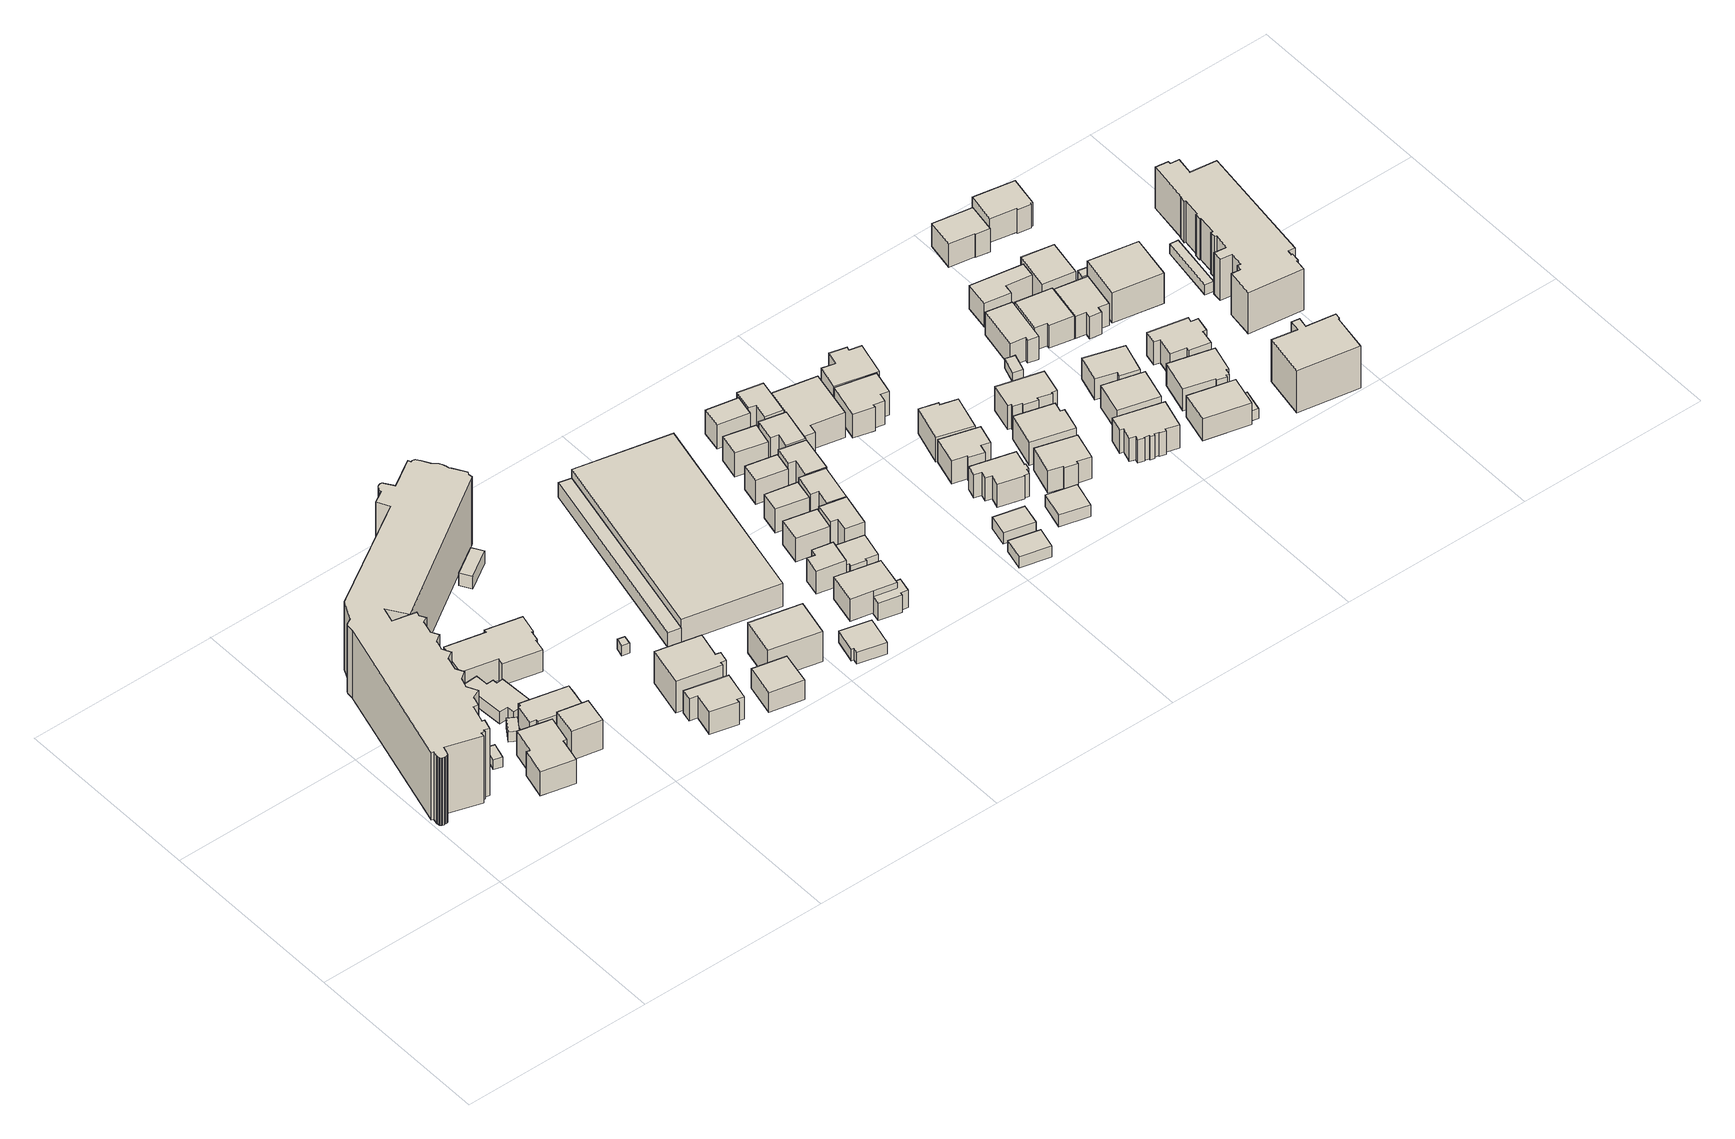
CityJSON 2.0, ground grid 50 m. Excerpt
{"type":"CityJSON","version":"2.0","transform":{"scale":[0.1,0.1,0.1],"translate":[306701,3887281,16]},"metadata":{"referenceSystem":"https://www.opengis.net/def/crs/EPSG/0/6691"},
"CityObjects":{
"building1":{"type":"Building","attributes":{"class":"3001","measuredHeight":2,"BuildingIDAttribute.prefecture":"22","BuildingIDAttribute.city":"22203","BuildingDetailAttribute.surveyYear":2015},"geometry":[{"type":"Solid","lod":"1","boundaries":[[[[0,1,2,3]],[[2,4,5,3]],[[1,6,4,2]],[[0,7,6,1]],[[3,5,7,0]],[[4,6,7,5]]]]}]},
"building2":{"type":"Building","attributes":{"class":"3001","measuredHeight":2,"BuildingIDAttribute.prefecture":"22","BuildingIDAttribute.city":"22203","BuildingDetailAttribute.surveyYear":2015},"geometry":[{"type":"Solid","lod":"1","boundaries":[[[[8,9,10,11,12,13,14,15]],[[14,16,17,15]],[[13,18,16,14]],[[12,19,18,13]],[[11,20,19,12]],[[10,21,20,11]],[[9,22,21,10]],[[8,23,22,9]],[[15,17,23,8]],[[16,18,19,20,21,22,23,17]]]]}]},
"building3":{"type":"Building","attributes":{"class":"3001","measuredHeight":2,"BuildingIDAttribute.prefecture":"22","BuildingIDAttribute.city":"22203","BuildingDetailAttribute.surveyYear":2015},"geometry":[{"type":"Solid","lod":"1","boundaries":[[[[24,25,26,27]],[[26,28,29,27]],[[25,30,28,26]],[[24,31,30,25]],[[27,29,31,24]],[[28,30,31,29]]]]}]},
"building4":{"type":"Building","attributes":{"class":"3001","measuredHeight":2,"BuildingIDAttribute.prefecture":"22","BuildingIDAttribute.city":"22203","BuildingDetailAttribute.surveyYear":2015},"geometry":[{"type":"Solid","lod":"1","boundaries":[[[[32,33,34,35]],[[34,36,37,35]],[[33,38,36,34]],[[32,39,38,33]],[[35,37,39,32]],[[36,38,39,37]]]]}]},
"building5":{"type":"Building","attributes":{"class":"3001","measuredHeight":2,"BuildingIDAttribute.prefecture":"22","BuildingIDAttribute.city":"22203","BuildingDetailAttribute.surveyYear":2015},"geometry":[{"type":"Solid","lod":"1","boundaries":[[[[40,41,42,43,44,45,46,47,48,49]],[[48,50,51,49]],[[47,52,50,48]],[[46,53,52,47]],[[45,54,53,46]],[[44,55,54,45]],[[43,56,55,44]],[[42,57,56,43]],[[41,58,57,42]],[[40,59,58,41]],[[49,51,59,40]],[[50,52,53,54,55,56,57,58,59,51]]]]}]},
"building6":{"type":"Building","attributes":{"class":"3001","measuredHeight":2,"BuildingIDAttribute.prefecture":"22","BuildingIDAttribute.city":"22203","BuildingDetailAttribute.surveyYear":2015},"geometry":[{"type":"Solid","lod":"1","boundaries":[[[[60,61,62,63,64,65,66,67,68,69,70,71]],[[70,72,73,71]],[[69,74,72,70]],[[68,75,74,69]],[[67,76,75,68]],[[66,77,76,67]],[[65,78,77,66]],[[64,79,78,65]],[[63,80,79,64]],[[62,81,80,63]],[[61,82,81,62]],[[60,83,82,61]],[[71,73,83,60]],[[72,74,75,76,77,78,79,80,81,82,83,73]]]]}]},
"building7":{"type":"Building","attributes":{"class":"3002","measuredHeight":2,"BuildingIDAttribute.prefecture":"22","BuildingIDAttribute.city":"22203","BuildingDetailAttribute.surveyYear":2015},"geometry":[{"type":"Solid","lod":"1","boundaries":[[[[84,85,86,87,88,89,90,91,92,93,94,95,96,97,98,99,100,101,102,103,104,105,106,107,108,109,110,111,112,113,114,115,116,117,118,119,120,121,122,123,124,125,126,127,128,129,130,131,132,133,134,135,136,137,138,139,140,141,142,143,144,145,146,147,148,149,150,151,152,153,154,155,156,157,158,159]],[[158,160,161,159]],[[157,162,160,158]],[[156,163,162,157]],[[155,164,163,156]],[[154,165,164,155]],[[153,166,165,154]],[[152,167,166,153]],[[151,168,167,152]],[[150,169,168,151]],[[149,170,169,150]],[[148,171,170,149]],[[147,172,171,148]],[[146,173,172,147]],[[145,174,173,146]],[[144,175,174,145]],[[143,176,175,144]],[[142,177,176,143]],[[141,178,177,142]],[[140,179,178,141]],[[139,180,179,140]],[[138,181,180,139]],[[137,182,181,138]],[[136,183,182,137]],[[135,184,183,136]],[[134,185,184,135]],[[133,186,185,134]],[[132,187,186,133]],[[131,188,187,132]],[[130,189,188,131]],[[129,190,189,130]],[[128,191,190,129]],[[127,192,191,128]],[[126,193,192,127]],[[125,194,193,126]],[[124,195,194,125]],[[123,196,195,124]],[[122,197,196,123]],[[121,198,197,122]],[[120,199,198,121]],[[119,200,199,120]],[[118,201,200,119]],[[117,202,201,118]],[[116,203,202,117]],[[115,204,203,116]],[[114,205,204,115]],[[113,206,205,114]],[[112,207,206,113]],[[111,208,207,112]],[[110,209,208,111]],[[109,210,209,110]],[[108,211,210,109]],[[107,212,211,108]],[[106,213,212,107]],[[105,214,213,106]],[[104,215,214,105]],[[103,216,215,104]],[[102,217,216,103]],[[101,218,217,102]],[[100,219,218,101]],[[99,220,219,100]],[[98,221,220,99]],[[97,222,221,98]],[[96,223,222,97]],[[95,224,223,96]],[[94,225,224,95]],[[93,226,225,94]],[[92,227,226,93]],[[91,228,227,92]],[[90,229,228,91]],[[89,230,229,90]],[[88,231,230,89]],[[87,232,231,88]],[[86,233,232,87]],[[85,234,233,86]],[[84,235,234,85]],[[159,161,235,84]],[[160,162,163,164,165,166,167,168,169,170,171,172,173,174,175,176,177,178,179,180,181,182,183,184,185,186,187,188,189,190,191,192,193,194,195,196,197,198,199,200,201,202,203,204,205,206,207,208,209,210,211,212,213,214,215,216,217,218,219,220,221,222,223,224,225,226,227,228,229,230,231,232,233,234,235,161]]]]}]},
"building8":{"type":"Building","attributes":{"class":"3001","measuredHeight":2,"BuildingIDAttribute.prefecture":"22","BuildingIDAttribute.city":"22203","BuildingDetailAttribute.surveyYear":2015},"geometry":[{"type":"Solid","lod":"1","boundaries":[[[[236,237,238,239,240,241,242,243,244,245,246,247,248,249]],[[248,250,251,249]],[[247,252,250,248]],[[246,253,252,247]],[[245,254,253,246]],[[244,255,254,245]],[[243,256,255,244]],[[242,257,256,243]],[[241,258,257,242]],[[240,259,258,241]],[[239,260,259,240]],[[238,261,260,239]],[[237,262,261,238]],[[236,263,262,237]],[[249,251,263,236]],[[250,252,253,254,255,256,257,258,259,260,261,262,263,251]]]]}]},
"building9":{"type":"Building","attributes":{"class":"3001","measuredHeight":2,"BuildingIDAttribute.prefecture":"22","BuildingIDAttribute.city":"22203","BuildingDetailAttribute.surveyYear":2015},"geometry":[{"type":"Solid","lod":"1","boundaries":[[[[264,265,266,267,268,269,270,271]],[[270,272,273,271]],[[269,274,272,270]],[[268,275,274,269]],[[267,276,275,268]],[[266,277,276,267]],[[265,278,277,266]],[[264,279,278,265]],[[271,273,279,264]],[[272,274,275,276,277,278,279,273]]]]}]},
"building10":{"type":"Building","attributes":{"class":"3001","measuredHeight":2,"BuildingIDAttribute.prefecture":"22","BuildingIDAttribute.city":"22203","BuildingDetailAttribute.surveyYear":2015},"geometry":[{"type":"Solid","lod":"1","boundaries":[[[[280,281,282,283,284,285,286,287]],[[286,288,289,287]],[[285,290,288,286]],[[284,291,290,285]],[[283,292,291,284]],[[282,293,292,283]],[[281,294,293,282]],[[280,295,294,281]],[[287,289,295,280]],[[288,290,291,292,293,294,295,289]]]]}]},
"building11":{"type":"Building","attributes":{"class":"3001","measuredHeight":2,"BuildingIDAttribute.prefecture":"22","BuildingIDAttribute.city":"22203","BuildingDetailAttribute.surveyYear":2015},"geometry":[{"type":"Solid","lod":"1","boundaries":[[[[296,297,298,299]],[[298,300,301,299]],[[297,302,300,298]],[[296,303,302,297]],[[299,301,303,296]],[[300,302,303,301]]]]}]},
"building12":{"type":"Building","attributes":{"class":"3003","measuredHeight":2,"BuildingIDAttribute.prefecture":"22","BuildingIDAttribute.city":"22203","BuildingDetailAttribute.surveyYear":2015},"geometry":[{"type":"Solid","lod":"1","boundaries":[[[[304,305,306,307]],[[306,308,309,307]],[[305,310,308,306]],[[304,311,310,305]],[[307,309,311,304]],[[308,310,311,309]]]]}]},
"building13":{"type":"Building","attributes":{"class":"3001","measuredHeight":2,"BuildingIDAttribute.prefecture":"22","BuildingIDAttribute.city":"22203","BuildingDetailAttribute.surveyYear":2015},"geometry":[{"type":"Solid","lod":"1","boundaries":[[[[312,313,314,315]],[[314,316,317,315]],[[313,318,316,314]],[[312,319,318,313]],[[315,317,319,312]],[[316,318,319,317]]]]}]},
"building14":{"type":"Building","attributes":{"class":"3001","measuredHeight":2,"BuildingIDAttribute.prefecture":"22","BuildingIDAttribute.city":"22203","BuildingDetailAttribute.surveyYear":2015},"geometry":[{"type":"Solid","lod":"1","boundaries":[[[[320,321,322,323]],[[322,324,325,323]],[[321,326,324,322]],[[320,327,326,321]],[[323,325,327,320]],[[324,326,327,325]]]]}]},
"building15":{"type":"Building","attributes":{"class":"3003","measuredHeight":2,"BuildingIDAttribute.prefecture":"22","BuildingIDAttribute.city":"22203","BuildingDetailAttribute.surveyYear":2015},"geometry":[{"type":"Solid","lod":"1","boundaries":[[[[328,329,330,331]],[[330,332,333,331]],[[329,334,332,330]],[[328,335,334,329]],[[331,333,335,328]],[[332,334,335,333]]]]}]},
"building16":{"type":"Building","attributes":{"class":"3001","measuredHeight":2,"BuildingIDAttribute.prefecture":"22","BuildingIDAttribute.city":"22203","BuildingDetailAttribute.surveyYear":2015},"geometry":[{"type":"Solid","lod":"1","boundaries":[[[[336,337,338,339,340,341]],[[340,342,343,341]],[[339,344,342,340]],[[338,345,344,339]],[[337,346,345,338]],[[336,347,346,337]],[[341,343,347,336]],[[342,344,345,346,347,343]]]]}]},
"building17":{"type":"Building","attributes":{"class":"3001","measuredHeight":2,"BuildingIDAttribute.prefecture":"22","BuildingIDAttribute.city":"22203","BuildingDetailAttribute.surveyYear":2015},"geometry":[{"type":"Solid","lod":"1","boundaries":[[[[331,348,349,328]],[[349,350,351,328]],[[348,352,350,349]],[[331,353,352,348]],[[328,351,353,331]],[[350,352,353,351]]]]}]},
"building18":{"type":"Building","attributes":{"class":"3001","measuredHeight":2,"BuildingIDAttribute.prefecture":"22","BuildingIDAttribute.city":"22203","BuildingDetailAttribute.surveyYear":2015},"geometry":[{"type":"Solid","lod":"1","boundaries":[[[[354,355,356,357,358]],[[357,359,360,358]],[[356,361,359,357]],[[355,362,361,356]],[[354,363,362,355]],[[358,360,363,354]],[[359,361,362,363,360]]]]}]},
"building19":{"type":"Building","attributes":{"class":"3001","measuredHeight":2,"BuildingIDAttribute.prefecture":"22","BuildingIDAttribute.city":"22203","BuildingDetailAttribute.surveyYear":2015},"geometry":[{"type":"Solid","lod":"1","boundaries":[[[[364,365,366,367,368,369,370]],[[369,371,372,370]],[[368,373,371,369]],[[367,374,373,368]],[[366,375,374,367]],[[365,376,375,366]],[[364,377,376,365]],[[370,372,377,364]],[[371,373,374,375,376,377,372]]]]}]},
"building20":{"type":"Building","attributes":{"class":"3003","measuredHeight":2,"BuildingIDAttribute.prefecture":"22","BuildingIDAttribute.city":"22203","BuildingDetailAttribute.surveyYear":2015},"geometry":[{"type":"Solid","lod":"1","boundaries":[[[[378,379,380,381,382,383,384,385]],[[384,386,387,385]],[[383,388,386,384]],[[382,389,388,383]],[[381,390,389,382]],[[380,391,390,381]],[[379,392,391,380]],[[378,393,392,379]],[[385,387,393,378]],[[386,388,389,390,391,392,393,387]]]]}]},
"building21":{"type":"Building","attributes":{"class":"3001","measuredHeight":2,"BuildingIDAttribute.prefecture":"22","BuildingIDAttribute.city":"22203","BuildingDetailAttribute.surveyYear":2015},"geometry":[{"type":"Solid","lod":"1","boundaries":[[[[394,395,396,397]],[[396,398,399,397]],[[395,400,398,396]],[[394,401,400,395]],[[397,399,401,394]],[[398,400,401,399]]]]}]},
"building22":{"type":"Building","attributes":{"class":"3001","measuredHeight":2,"BuildingIDAttribute.prefecture":"22","BuildingIDAttribute.city":"22203","BuildingDetailAttribute.surveyYear":2015},"geometry":[{"type":"Solid","lod":"1","boundaries":[[[[402,403,404,405,406,407,408,409,410,411]],[[410,412,413,411]],[[409,414,412,410]],[[408,415,414,409]],[[407,416,415,408]],[[406,417,416,407]],[[405,418,417,406]],[[404,419,418,405]],[[403,420,419,404]],[[402,421,420,403]],[[411,413,421,402]],[[412,414,415,416,417,418,419,420,421,413]]]]}]},
"building23":{"type":"Building","attributes":{"class":"3001","measuredHeight":2,"BuildingIDAttribute.prefecture":"22","BuildingIDAttribute.city":"22203","BuildingDetailAttribute.surveyYear":2015},"geometry":[{"type":"Solid","lod":"1","boundaries":[[[[422,423,424,425]],[[424,426,427,425]],[[423,428,426,424]],[[422,429,428,423]],[[425,427,429,422]],[[426,428,429,427]]]]}]},
"building24":{"type":"Building","attributes":{"class":"3001","measuredHeight":2,"BuildingIDAttribute.prefecture":"22","BuildingIDAttribute.city":"22203","BuildingDetailAttribute.surveyYear":2015},"geometry":[{"type":"Solid","lod":"1","boundaries":[[[[430,431,432,433,434,435]],[[434,436,437,435]],[[433,438,436,434]],[[432,439,438,433]],[[431,440,439,432]],[[430,441,440,431]],[[435,437,441,430]],[[436,438,439,440,441,437]]]]}]},
"building25":{"type":"Building","attributes":{"class":"3001","measuredHeight":2,"BuildingIDAttribute.prefecture":"22","BuildingIDAttribute.city":"22203","BuildingDetailAttribute.surveyYear":2015},"geometry":[{"type":"Solid","lod":"1","boundaries":[[[[442,443,444,445]],[[444,446,447,445]],[[443,448,446,444]],[[442,449,448,443]],[[445,447,449,442]],[[446,448,449,447]]]]}]},
"building26":{"type":"Building","attributes":{"class":"3001","measuredHeight":2,"BuildingIDAttribute.prefecture":"22","BuildingIDAttribute.city":"22203","BuildingDetailAttribute.surveyYear":2015},"geometry":[{"type":"Solid","lod":"1","boundaries":[[[[450,451,452,453,454,455]],[[454,456,457,455]],[[453,458,456,454]],[[452,459,458,453]],[[451,460,459,452]],[[450,461,460,451]],[[455,457,461,450]],[[456,458,459,460,461,457]]]]}]},
"building27":{"type":"Building","attributes":{"class":"3001","measuredHeight":2,"BuildingIDAttribute.prefecture":"22","BuildingIDAttribute.city":"22203","BuildingDetailAttribute.surveyYear":2015},"geometry":[{"type":"Solid","lod":"1","boundaries":[[[[462,463,464,465]],[[464,466,467,465]],[[463,468,466,464]],[[462,469,468,463]],[[465,467,469,462]],[[466,468,469,467]]]]}]},
"building28":{"type":"Building","attributes":{"class":"3001","measuredHeight":2,"BuildingIDAttribute.prefecture":"22","BuildingIDAttribute.city":"22203","BuildingDetailAttribute.surveyYear":2015},"geometry":[{"type":"Solid","lod":"1","boundaries":[[[[470,471,472,473,474,475]],[[474,476,477,475]],[[473,478,476,474]],[[472,479,478,473]],[[471,480,479,472]],[[470,481,480,471]],[[475,477,481,470]],[[476,478,479,480,481,477]]]]}]},
"building29":{"type":"Building","attributes":{"class":"3001","measuredHeight":2,"BuildingIDAttribute.prefecture":"22","BuildingIDAttribute.city":"22203","BuildingDetailAttribute.surveyYear":2015},"geometry":[{"type":"Solid","lod":"1","boundaries":[[[[482,483,484,485]],[[484,486,487,485]],[[483,488,486,484]],[[482,489,488,483]],[[485,487,489,482]],[[486,488,489,487]]]]}]},
"building30":{"type":"Building","attributes":{"class":"3001","measuredHeight":2,"BuildingIDAttribute.prefecture":"22","BuildingIDAttribute.city":"22203","BuildingDetailAttribute.surveyYear":2015},"geometry":[{"type":"Solid","lod":"1","boundaries":[[[[490,491,492,493,494,495]],[[494,496,497,495]],[[493,498,496,494]],[[492,499,498,493]],[[491,500,499,492]],[[490,501,500,491]],[[495,497,501,490]],[[496,498,499,500,501,497]]]]}]},
"building31":{"type":"Building","attributes":{"class":"3001","measuredHeight":2,"BuildingIDAttribute.prefecture":"22","BuildingIDAttribute.city":"22203","BuildingDetailAttribute.surveyYear":2015},"geometry":[{"type":"Solid","lod":"1","boundaries":[[[[502,503,504,505]],[[504,506,507,505]],[[503,508,506,504]],[[502,509,508,503]],[[505,507,509,502]],[[506,508,509,507]]]]}]},
"building32":{"type":"Building","attributes":{"class":"3001","measuredHeight":2,"BuildingIDAttribute.prefecture":"22","BuildingIDAttribute.city":"22203","BuildingDetailAttribute.surveyYear":2015},"geometry":[{"type":"Solid","lod":"1","boundaries":[[[[510,511,512,513,514,515]],[[514,516,517,515]],[[513,518,516,514]],[[512,519,518,513]],[[511,520,519,512]],[[510,521,520,511]],[[515,517,521,510]],[[516,518,519,520,521,517]]]]}]},
"building33":{"type":"Building","attributes":{"class":"3001","measuredHeight":2,"BuildingIDAttribute.prefecture":"22","BuildingIDAttribute.city":"22203","BuildingDetailAttribute.surveyYear":2015},"geometry":[{"type":"Solid","lod":"1","boundaries":[[[[522,523,524,525]],[[524,526,527,525]],[[523,528,526,524]],[[522,529,528,523]],[[525,527,529,522]],[[526,528,529,527]]]]}]},
"building34":{"type":"Building","attributes":{"class":"3001","measuredHeight":2,"BuildingIDAttribute.prefecture":"22","BuildingIDAttribute.city":"22203","BuildingDetailAttribute.surveyYear":2015},"geometry":[{"type":"Solid","lod":"1","boundaries":[[[[530,531,532,533,534,535]],[[534,536,537,535]],[[533,538,536,534]],[[532,539,538,533]],[[531,540,539,532]],[[530,541,540,531]],[[535,537,541,530]],[[536,538,539,540,541,537]]]]}]},
"building35":{"type":"Building","attributes":{"class":"3001","measuredHeight":2,"BuildingIDAttribute.prefecture":"22","BuildingIDAttribute.city":"22203","BuildingDetailAttribute.surveyYear":2015},"geometry":[{"type":"Solid","lod":"1","boundaries":[[[[542,543,544,545,546,547,548,549,550,551,552,553,554,555]],[[554,556,557,555]],[[553,558,556,554]],[[552,559,558,553]],[[551,560,559,552]],[[550,561,560,551]],[[549,562,561,550]],[[548,563,562,549]],[[547,564,563,548]],[[546,565,564,547]],[[545,566,565,546]],[[544,567,566,545]],[[543,568,567,544]],[[542,569,568,543]],[[555,557,569,542]],[[556,558,559,560,561,562,563,564,565,566,567,568,569,557]]]]}]},
"building36":{"type":"Building","attributes":{"class":"3001","measuredHeight":2,"BuildingIDAttribute.prefecture":"22","BuildingIDAttribute.city":"22203","BuildingDetailAttribute.surveyYear":2015},"geometry":[{"type":"Solid","lod":"1","boundaries":[[[[570,571,572,573,574,575,576,577]],[[576,578,579,577]],[[575,580,578,576]],[[574,581,580,575]],[[573,582,581,574]],[[572,583,582,573]],[[571,584,583,572]],[[570,585,584,571]],[[577,579,585,570]],[[578,580,581,582,583,584,585,579]]]]}]},
"building37":{"type":"Building","attributes":{"class":"3001","measuredHeight":2,"BuildingIDAttribute.prefecture":"22","BuildingIDAttribute.city":"22203","BuildingDetailAttribute.surveyYear":2015},"geometry":[{"type":"Solid","lod":"1","boundaries":[[[[586,587,588,589,590,591,592,593]],[[592,594,595,593]],[[591,596,594,592]],[[590,597,596,591]],[[589,598,597,590]],[[588,599,598,589]],[[587,600,599,588]],[[586,601,600,587]],[[593,595,601,586]],[[594,596,597,598,599,600,601,595]]]]}]},
"building38":{"type":"Building","attributes":{"class":"3001","measuredHeight":2,"BuildingIDAttribute.prefecture":"22","BuildingIDAttribute.city":"22203","BuildingDetailAttribute.surveyYear":2015},"geometry":[{"type":"Solid","lod":"1","boundaries":[[[[602,603,604,605]],[[604,606,607,605]],[[603,608,606,604]],[[602,609,608,603]],[[605,607,609,602]],[[606,608,609,607]]]]}]},
"building39":{"type":"Building","attributes":{"class":"3001","measuredHeight":2,"BuildingIDAttribute.prefecture":"22","BuildingIDAttribute.city":"22203","BuildingDetailAttribute.surveyYear":2015},"geometry":[{"type":"Solid","lod":"1","boundaries":[[[[610,611,612,613,614,615]],[[614,616,617,615]],[[613,618,616,614]],[[612,619,618,613]],[[611,620,619,612]],[[610,621,620,611]],[[615,617,621,610]],[[616,618,619,620,621,617]]]]}]},
"building40":{"type":"Building","attributes":{"class":"3001","measuredHeight":2,"BuildingIDAttribute.prefecture":"22","BuildingIDAttribute.city":"22203","BuildingDetailAttribute.surveyYear":2015},"geometry":[{"type":"Solid","lod":"1","boundaries":[[[[622,623,624,625,626,627,628,629]],[[628,630,631,629]],[[627,632,630,628]],[[626,633,632,627]],[[625,634,633,626]],[[624,635,634,625]],[[623,636,635,624]],[[622,637,636,623]],[[629,631,637,622]],[[630,632,633,634,635,636,637,631]]]]}]},
"building41":{"type":"Building","attributes":{"class":"3001","measuredHeight":2,"BuildingIDAttribute.prefecture":"22","BuildingIDAttribute.city":"22203","BuildingDetailAttribute.surveyYear":2015},"geometry":[{"type":"Solid","lod":"1","boundaries":[[[[638,639,640,641,642,643,644,645]],[[644,646,647,645]],[[643,648,646,644]],[[642,649,648,643]],[[641,650,649,642]],[[640,651,650,641]],[[639,652,651,640]],[[638,653,652,639]],[[645,647,653,638]],[[646,648,649,650,651,652,653,647]]]]}]},
"building42":{"type":"Building","attributes":{"class":"3001","measuredHeight":2,"BuildingIDAttribute.prefecture":"22","BuildingIDAttribute.city":"22203","BuildingDetailAttribute.surveyYear":2015},"geometry":[{"type":"Solid","lod":"1","boundaries":[[[[654,655,656,657,658,659]],[[658,660,661,659]],[[657,662,660,658]],[[656,663,662,657]],[[655,664,663,656]],[[654,665,664,655]],[[659,661,665,654]],[[660,662,663,664,665,661]]]]}]},
"building43":{"type":"Building","attributes":{"class":"3001","measuredHeight":2,"BuildingIDAttribute.prefecture":"22","BuildingIDAttribute.city":"22203","BuildingDetailAttribute.surveyYear":2015},"geometry":[{"type":"Solid","lod":"1","boundaries":[[[[666,667,668,669,670,671,672,673,674,675,676,677]],[[676,678,679,677]],[[675,680,678,676]],[[674,681,680,675]],[[673,682,681,674]],[[672,683,682,673]],[[671,684,683,672]],[[670,685,684,671]],[[669,686,685,670]],[[668,687,686,669]],[[667,688,687,668]],[[666,689,688,667]],[[677,679,689,666]],[[678,680,681,682,683,684,685,686,687,688,689,679]]]]}]},
"building44":{"type":"Building","attributes":{"class":"3001","measuredHeight":2,"BuildingIDAttribute.prefecture":"22","BuildingIDAttribute.city":"22203","BuildingDetailAttribute.surveyYear":2015},"geometry":[{"type":"Solid","lod":"1","boundaries":[[[[690,691,692,693,694,695,696,697,698,699,700,701,702,703,704,705,706,707]],[[706,708,709,707]],[[705,710,708,706]],[[704,711,710,705]],[[703,712,711,704]],[[702,713,712,703]],[[701,714,713,702]],[[700,715,714,701]],[[699,716,715,700]],[[698,717,716,699]],[[697,718,717,698]],[[696,719,718,697]],[[695,720,719,696]],[[694,721,720,695]],[[693,722,721,694]],[[692,723,722,693]],[[691,724,723,692]],[[690,725,724,691]],[[707,709,725,690]],[[708,710,711,712,713,714,715,716,717,718,719,720,721,722,723,724,725,709]]]]}]},
"building45":{"type":"Building","attributes":{"class":"3003","measuredHeight":2,"BuildingIDAttribute.prefecture":"22","BuildingIDAttribute.city":"22203","BuildingDetailAttribute.surveyYear":2015},"geometry":[{"type":"Solid","lod":"1","boundaries":[[[[726,727,728,729,730]],[[729,731,732,730]],[[728,733,731,729]],[[727,734,733,728]],[[726,735,734,727]],[[730,732,735,726]],[[731,733,734,735,732]]]]}]},
"building46":{"type":"Building","attributes":{"class":"3001","measuredHeight":2,"BuildingIDAttribute.prefecture":"22","BuildingIDAttribute.city":"22203","BuildingDetailAttribute.surveyYear":2015},"geometry":[{"type":"Solid","lod":"1","boundaries":[[[[736,737,738,739]],[[738,740,741,739]],[[737,742,740,738]],[[736,743,742,737]],[[739,741,743,736]],[[740,742,743,741]]]]}]},
"building47":{"type":"Building","attributes":{"class":"3001","measuredHeight":2,"BuildingIDAttribute.prefecture":"22","BuildingIDAttribute.city":"22203","BuildingDetailAttribute.surveyYear":2015},"geometry":[{"type":"Solid","lod":"1","boundaries":[[[[744,745,746,747,748,729]],[[748,749,750,729]],[[747,751,749,748]],[[746,752,751,747]],[[745,753,752,746]],[[744,754,753,745]],[[729,750,754,744]],[[749,751,752,753,754,750]]]]}]},
"building48":{"type":"Building","attributes":{"class":"3001","measuredHeight":2,"BuildingIDAttribute.prefecture":"22","BuildingIDAttribute.city":"22203","BuildingDetailAttribute.surveyYear":2015},"geometry":[{"type":"Solid","lod":"1","boundaries":[[[[755,756,757,758,759,760]],[[759,761,762,760]],[[758,763,761,759]],[[757,764,763,758]],[[756,765,764,757]],[[755,766,765,756]],[[760,762,766,755]],[[761,763,764,765,766,762]]]]}]},
"building49":{"type":"Building","attributes":{"class":"3001","measuredHeight":2,"BuildingIDAttribute.prefecture":"22","BuildingIDAttribute.city":"22203","BuildingDetailAttribute.surveyYear":2015},"geometry":[{"type":"Solid","lod":"1","boundaries":[[[[767,768,769,770]],[[769,771,772,770]],[[768,773,771,769]],[[767,774,773,768]],[[770,772,774,767]],[[771,773,774,772]]]]}]},
"building50":{"type":"Building","attributes":{"class":"3001","measuredHeight":2,"BuildingIDAttribute.prefecture":"22","BuildingIDAttribute.city":"22203","BuildingDetailAttribute.surveyYear":2015},"geometry":[{"type":"Solid","lod":"1","boundaries":[[[[775,776,777,778,779,780]],[[779,781,782,780]],[[778,783,781,779]],[[777,784,783,778]],[[776,785,784,777]],[[775,786,785,776]],[[780,782,786,775]],[[781,783,784,785,786,782]]]]}]},
"building51":{"type":"Building","attributes":{"class":"3001","measuredHeight":2,"BuildingIDAttribute.prefecture":"22","BuildingIDAttribute.city":"22203","BuildingDetailAttribute.surveyYear":2015},"geometry":[{"type":"Solid","lod":"1","boundaries":[[[[787,788,789,790,791,792]],[[791,793,794,792]],[[790,795,793,791]],[[789,796,795,790]],[[788,797,796,789]],[[787,798,797,788]],[[792,794,798,787]],[[793,795,796,797,798,794]]]]}]},
"building52":{"type":"Building","attributes":{"class":"3001","measuredHeight":2,"BuildingIDAttribute.prefecture":"22","BuildingIDAttribute.city":"22203","BuildingDetailAttribute.surveyYear":2015},"geometry":[{"type":"Solid","lod":"1","boundaries":[[[[799,800,801,802,803,804,805,806,807,808]],[[807,809,810,808]],[[806,811,809,807]],[[805,812,811,806]],[[804,813,812,805]],[[803,814,813,804]],[[802,815,814,803]],[[801,816,815,802]],[[800,817,816,801]],[[799,818,817,800]],[[808,810,818,799]],[[809,811,812,813,814,815,816,817,818,810]]]]}]},
"building53":{"type":"Building","attributes":{"class":"3003","measuredHeight":2,"BuildingIDAttribute.prefecture":"22","BuildingIDAttribute.city":"22203","BuildingDetailAttribute.surveyYear":2015},"geometry":[{"type":"Solid","lod":"1","boundaries":[[[[819,820,821,822]],[[821,823,824,822]],[[820,825,823,821]],[[819,826,825,820]],[[822,824,826,819]],[[823,825,826,824]]]]}]},
"building54":{"type":"Building","attributes":{"class":"3001","measuredHeight":2,"BuildingIDAttribute.prefecture":"22","BuildingIDAttribute.city":"22203","BuildingDetailAttribute.surveyYear":2015},"geometry":[{"type":"Solid","lod":"1","boundaries":[[[[827,828,829,830,831,832,833,834]],[[833,835,836,834]],[[832,837,835,833]],[[831,838,837,832]],[[830,839,838,831]],[[829,840,839,830]],[[828,841,840,829]],[[827,842,841,828]],[[834,836,842,827]],[[835,837,838,839,840,841,842,836]]]]}]},
"building55":{"type":"Building","attributes":{"class":"3001","measuredHeight":2,"BuildingIDAttribute.prefecture":"22","BuildingIDAttribute.city":"22203","BuildingDetailAttribute.surveyYear":2015},"geometry":[{"type":"Solid","lod":"1","boundaries":[[[[843,844,845,846,847,848,849,850,851,852,853,854]],[[853,855,856,854]],[[852,857,855,853]],[[851,858,857,852]],[[850,859,858,851]],[[849,860,859,850]],[[848,861,860,849]],[[847,862,861,848]],[[846,863,862,847]],[[845,864,863,846]],[[844,865,864,845]],[[843,866,865,844]],[[854,856,866,843]],[[855,857,858,859,860,861,862,863,864,865,866,856]]]]}]},
"building56":{"type":"Building","attributes":{"class":"3001","measuredHeight":2,"BuildingIDAttribute.prefecture":"22","BuildingIDAttribute.city":"22203","BuildingDetailAttribute.surveyYear":2015},"geometry":[{"type":"Solid","lod":"1","boundaries":[[[[867,868,869,870,871,872]],[[871,873,874,872]],[[870,875,873,871]],[[869,876,875,870]],[[868,877,876,869]],[[867,878,877,868]],[[872,874,878,867]],[[873,875,876,877,878,874]]]]}]},
"building57":{"type":"Building","attributes":{"class":"3001","measuredHeight":2,"BuildingIDAttribute.prefecture":"22","BuildingIDAttribute.city":"22203","BuildingDetailAttribute.surveyYear":2015},"geometry":[{"type":"Solid","lod":"1","boundaries":[[[[879,880,881,882]],[[881,883,884,882]],[[880,885,883,881]],[[879,886,885,880]],[[882,884,886,879]],[[883,885,886,884]]]]}]},
"building58":{"type":"Building","attributes":{"class":"3001","measuredHeight":2,"BuildingIDAttribute.prefecture":"22","BuildingIDAttribute.city":"22203","BuildingDetailAttribute.surveyYear":2015},"geometry":[{"type":"Solid","lod":"1","boundaries":[[[[887,888,889,890]],[[889,891,892,890]],[[888,893,891,889]],[[887,894,893,888]],[[890,892,894,887]],[[891,893,894,892]]]]}]},
"building59":{"type":"Building","attributes":{"class":"3001","measuredHeight":2,"BuildingIDAttribute.prefecture":"22","BuildingIDAttribute.city":"22203","BuildingDetailAttribute.surveyYear":2015},"geometry":[{"type":"Solid","lod":"1","boundaries":[[[[895,896,897,898]],[[897,899,900,898]],[[896,901,899,897]],[[895,902,901,896]],[[898,900,902,895]],[[899,901,902,900]]]]}]},
"building60":{"type":"Building","attributes":{"class":"3002","measuredHeight":2,"BuildingIDAttribute.prefecture":"22","BuildingIDAttribute.city":"22203","BuildingDetailAttribute.surveyYear":2015},"geometry":[{"type":"Solid","lod":"1","boundaries":[[[[903,904,905,906,907,908,909,910,911,912,913,914]],[[913,915,916,914]],[[912,917,915,913]],[[911,918,917,912]],[[910,919,918,911]],[[909,920,919,910]],[[908,921,920,909]],[[907,922,921,908]],[[906,923,922,907]],[[905,924,923,906]],[[904,925,924,905]],[[903,926,925,904]],[[914,916,926,903]],[[915,917,918,919,920,921,922,923,924,925,926,916]]]]}]},
"building61":{"type":"Building","attributes":{"class":"3001","measuredHeight":2,"BuildingIDAttribute.prefecture":"22","BuildingIDAttribute.city":"22203","BuildingDetailAttribute.surveyYear":2015},"geometry":[{"type":"Solid","lod":"1","boundaries":[[[[927,928,929,930,931,932,933,934]],[[933,935,936,934]],[[932,937,935,933]],[[931,938,937,932]],[[930,939,938,931]],[[929,940,939,930]],[[928,941,940,929]],[[927,942,941,928]],[[934,936,942,927]],[[935,937,938,939,940,941,942,936]]]]}]},
"building62":{"type":"Building","attributes":{"class":"3001","measuredHeight":2,"BuildingIDAttribute.prefecture":"22","BuildingIDAttribute.city":"22203","BuildingDetailAttribute.surveyYear":2015},"geometry":[{"type":"Solid","lod":"1","boundaries":[[[[943,944,945,946]],[[945,947,948,946]],[[944,949,947,945]],[[943,950,949,944]],[[946,948,950,943]],[[947,949,950,948]]]]}]},
"building63":{"type":"Building","attributes":{"class":"3003","measuredHeight":2,"BuildingIDAttribute.prefecture":"22","BuildingIDAttribute.city":"22203","BuildingDetailAttribute.surveyYear":2015},"geometry":[{"type":"Solid","lod":"1","boundaries":[[[[951,952,953,954]],[[953,955,956,954]],[[952,957,955,953]],[[951,958,957,952]],[[954,956,958,951]],[[955,957,958,956]]]]}]},
"building64":{"type":"Building","attributes":{"class":"3002","measuredHeight":2,"BuildingIDAttribute.prefecture":"22","BuildingIDAttribute.city":"22203","BuildingDetailAttribute.surveyYear":2015},"geometry":[{"type":"Solid","lod":"1","boundaries":[[[[959,960,961,962,963,964,965,966,967,968,969,970,971,972,973,974,975,976,977,978,979,980,981,982,983,984,985,986,987,988,989,990,991,992]],[[991,993,994,992]],[[990,995,993,991]],[[989,996,995,990]],[[988,997,996,989]],[[987,998,997,988]],[[986,999,998,987]],[[985,1000,999,986]],[[984,1001,1000,985]],[[983,1002,1001,984]],[[982,1003,1002,983]],[[981,1004,1003,982]],[[980,1005,1004,981]],[[979,1006,1005,980]],[[978,1007,1006,979]],[[977,1008,1007,978]],[[976,1009,1008,977]],[[975,1010,1009,976]],[[974,1011,1010,975]],[[973,1012,1011,974]],[[972,1013,1012,973]],[[971,1014,1013,972]],[[970,1015,1014,971]],[[969,1016,1015,970]],[[968,1017,1016,969]],[[967,1018,1017,968]],[[966,1019,1018,967]],[[965,1020,1019,966]],[[964,1021,1020,965]],[[963,1022,1021,964]],[[962,1023,1022,963]],[[961,1024,1023,962]],[[960,1025,1024,961]],[[959,1026,1025,960]],[[992,994,1026,959]],[[993,995,996,997,998,999,1000,1001,1002,1003,1004,1005,1006,1007,1008,1009,1010,1011,1012,1013,1014,1015,1016,1017,1018,1019,1020,1021,1022,1023,1024,1025,1026,994]]]]}]}
},
"vertices":[
[221,317,15],[242,311,15],[230,270,15],[209,276,15],[230,270,45],[209,276,45],[242,311,45],[221,317,45],
[347,190,13],[338,192,13],[323,128,13],[237,149,13],[254,218,13],[263,215,13],[279,281,13],[364,261,13],[279,281,86],[364,261,86],[263,215,86],[254,218,86],[237,149,86],[323,128,86],[338,192,86],[347,190,86],
[310,309,16],[289,323,16],[314,360,16],[335,347,16],[314,360,46],[335,347,46],[289,323,46],[310,309,46],
[375,259,13],[451,243,13],[437,175,13],[361,191,13],[437,175,102],[361,191,102],[451,243,102],[375,259,102],
[304,496,16],[344,498,16],[346,465,16],[364,466,16],[364,454,16],[382,455,16],[387,362,16],[335,359,16],[334,379,16],[311,378,16],[334,379,52],[311,378,52],[335,359,52],[387,362,52],[382,455,52],[364,454,52],[364,466,52],[346,465,52],[344,498,52],[304,496,52],
[465,327,14],[460,303,14],[459,298,14],[451,262,14],[415,270,14],[414,266,14],[340,283,14],[341,288,14],[325,291,14],[338,347,14],[343,346,14],[344,354,14],[343,346,76],[344,354,76],[338,347,76],[325,291,76],[341,288,76],[340,283,76],[414,266,76],[415,270,76],[451,262,76],[459,298,76],[460,303,76],[465,327,76],
[572,969,14],[584,948,14],[597,936,14],[601,929,14],[604,919,14],[605,913,14],[609,907,14],[629,875,14],[627,871,14],[625,868,14],[627,858,14],[623,854,14],[245,608,14],[212,657,14],[201,618,14],[261,604,14],[258,593,14],[267,577,14],[253,570,14],[244,537,14],[255,517,14],[236,504,14],[229,480,14],[240,458,14],[221,447,14],[212,413,14],[223,392,14],[203,379,14],[195,354,14],[209,327,14],[186,316,14],[179,292,14],[167,294,14],[153,248,14],[159,246,14],[151,219,14],[138,223,14],[137,217,14],[128,219,14],[126,209,14],[35,237,14],[30,220,14],[27,212,14],[23,211,14],[19,211,14],[15,211,14],[11,212,14],[9,213,14],[7,216,14],[6,219,14],[6,223,14],[6,227,14],[9,239,14],[3,240,14],[114,649,14],[116,666,14],[120,672,14],[124,675,14],[135,680,14],[158,730,14],[429,899,14],[412,930,14],[443,948,14],[442,953,14],[444,957,14],[446,962,14],[448,965,14],[452,968,14],[458,969,14],[461,968,14],[463,966,14],[479,942,14],[550,987,14],[554,979,14],[558,981,14],[565,979,14],[558,981,219],[565,979,219],[554,979,219],[550,987,219],[479,942,219],[463,966,219],[461,968,219],[458,969,219],[452,968,219],[448,965,219],[446,962,219],[444,957,219],[442,953,219],[443,948,219],[412,930,219],[429,899,219],[158,730,219],[135,680,219],[124,675,219],[120,672,219],[116,666,219],[114,649,219],[3,240,219],[9,239,219],[6,227,219],[6,223,219],[6,219,219],[7,216,219],[9,213,219],[11,212,219],[15,211,219],[19,211,219],[23,211,219],[27,212,219],[30,220,219],[35,237,219],[126,209,219],[128,219,219],[137,217,219],[138,223,219],[151,219,219],[159,246,219],[153,248,219],[167,294,219],[179,292,219],[186,316,219],[209,327,219],[195,354,219],[203,379,219],[223,392,219],[212,413,219],[221,447,219],[240,458,219],[229,480,219],[236,504,219],[255,517,219],[244,537,219],[253,570,219],[267,577,219],[258,593,219],[261,604,219],[201,618,219],[212,657,219],[245,608,219],[623,854,219],[627,858,219],[625,868,219],[627,871,219],[629,875,219],[609,907,219],[605,913,219],[604,919,219],[601,929,219],[597,936,219],[584,948,219],[572,969,219],
[393,469,15],[397,486,15],[304,507,15],[317,567,15],[322,566,15],[328,592,15],[430,569,15],[431,577,15],[523,556,15],[511,505,15],[507,506,15],[501,479,15],[497,480,15],[490,447,15],[497,480,81],[490,447,81],[501,479,81],[507,506,81],[511,505,81],[523,556,81],[431,577,81],[430,569,81],[328,592,81],[322,566,81],[317,567,81],[304,507,81],[397,486,81],[393,469,81],
[756,128,10],[739,54,10],[721,58,10],[719,48,10],[649,65,10],[662,121,10],[641,126,10],[648,154,10],[641,126,78],[648,154,78],[662,121,78],[649,65,78],[719,48,78],[721,58,78],[739,54,78],[756,128,78],
[756,175,11],[769,172,11],[762,144,11],[749,147,11],[747,138,11],[634,164,11],[658,267,11],[772,241,11],[658,267,107],[772,241,107],[634,164,107],[747,138,107],[749,147,107],[762,144,107],[769,172,107],[756,175,107],
[677,375,10],[658,379,10],[664,402,10],[682,398,10],[664,402,40],[682,398,40],[658,379,40],[677,375,40],
[536,745,16],[519,773,16],[591,819,16],[608,791,16],[591,819,54],[608,791,54],[519,773,54],[536,745,54],
[878,14,14],[791,33,14],[810,117,14],[896,98,14],[810,117,73],[896,98,73],[791,33,73],[878,14,73],
[1007,179,13],[985,83,13],[854,113,13],[876,208,13],[854,113,105],[876,208,105],[985,83,105],[1007,179,105],
[784,326,13],[751,333,13],[867,853,13],[899,845,13],[867,853,57],[899,845,57],[751,333,57],[784,326,57],
[1110,11,13],[1038,29,13],[1041,43,13],[1035,44,13],[1051,107,13],[1129,88,13],[1051,107,48],[1129,88,48],[1035,44,48],[1041,43,48],[1038,29,48],[1110,11,48],
[1144,791,13],[1028,272,13],[1028,272,84],[784,326,84],[1144,791,84],[899,845,84],
[1167,130,14],[1112,142,14],[1129,220,14],[1242,194,14],[1225,117,14],[1242,194,81],[1225,117,81],[1129,220,81],[1112,142,81],[1167,130,81],
[1185,257,14],[1181,239,14],[1109,255,14],[1119,301,14],[1140,296,14],[1144,314,14],[1196,303,14],[1144,314,84],[1196,303,84],[1140,296,84],[1119,301,84],[1109,255,84],[1181,239,84],[1185,257,84],
[1225,117,12],[1230,138,12],[1248,134,12],[1239,96,12],[1221,100,12],[1219,93,12],[1162,106,12],[1167,130,12],[1162,106,65],[1167,130,65],[1219,93,65],[1221,100,65],[1239,96,65],[1248,134,65],[1230,138,65],[1225,117,65],
[1139,363,14],[1152,424,14],[1235,405,14],[1221,345,14],[1235,405,85],[1221,345,85],[1152,424,85],[1139,363,85],
[1237,313,11],[1285,302,11],[1269,236,11],[1238,243,11],[1237,237,11],[1199,246,11],[1200,253,11],[1185,257,11],[1196,303,11],[1200,322,11],[1196,303,52],[1200,322,52],[1185,257,52],[1200,253,52],[1199,246,52],[1237,237,52],[1238,243,52],[1269,236,52],[1285,302,52],[1237,313,52],
[1255,497,14],[1244,444,14],[1163,462,14],[1174,514,14],[1163,462,86],[1174,514,86],[1244,444,86],[1255,497,86],
[1237,313,12],[1244,346,12],[1226,350,12],[1238,404,12],[1305,389,12],[1285,302,12],[1305,389,91],[1285,302,91],[1238,404,91],[1226,350,91],[1244,346,91],[1237,313,91],
[1276,593,14],[1265,542,14],[1187,559,14],[1198,610,14],[1187,559,86],[1198,610,86],[1265,542,86],[1276,593,86],
[1262,502,10],[1327,487,10],[1305,390,10],[1259,401,10],[1268,440,10],[1249,444,10],[1268,440,92],[1249,444,92],[1259,401,92],[1305,390,92],[1327,487,92],[1262,502,92],
[1299,693,14],[1285,636,14],[1206,655,14],[1219,712,14],[1206,655,87],[1219,712,87],[1285,636,87],[1299,693,87],
[1351,584,10],[1331,490,10],[1280,501,10],[1290,547,10],[1273,551,10],[1284,599,10],[1273,551,91],[1284,599,91],[1290,547,91],[1280,501,91],[1331,490,91],[1351,584,91],
[1323,784,15],[1312,731,15],[1232,747,15],[1242,800,15],[1232,747,88],[1242,800,88],[1312,731,88],[1323,784,88],
[1353,589,14],[1306,600,14],[1314,635,14],[1294,640,14],[1307,696,14],[1374,681,14],[1307,696,90],[1374,681,90],[1294,640,90],[1314,635,90],[1306,600,90],[1353,589,90],
[1508,40,9],[1522,96,9],[1600,77,9],[1586,22,9],[1600,77,43],[1586,22,43],[1522,96,43],[1508,40,43],
[1373,689,15],[1328,699,15],[1336,739,15],[1317,743,15],[1329,797,15],[1393,783,15],[1329,797,90],[1393,783,90],[1317,743,90],[1336,739,90],[1328,699,90],[1373,689,90],
[1529,121,9],[1542,175,9],[1620,156,9],[1607,102,9],[1620,156,43],[1607,102,43],[1542,175,43],[1529,121,43],
[1475,600,11],[1390,618,11],[1385,594,11],[1358,599,11],[1389,751,11],[1502,728,11],[1389,751,86],[1502,728,86],[1358,599,86],[1385,594,86],[1390,618,86],[1475,600,86],
[1690,271,11],[1678,229,11],[1681,228,11],[1677,212,11],[1672,213,11],[1668,199,11],[1656,202,11],[1655,200,11],[1592,217,11],[1600,244,11],[1584,249,11],[1589,268,11],[1571,273,11],[1579,301,11],[1571,273,81],[1579,301,81],[1589,268,81],[1584,249,81],[1600,244,81],[1592,217,81],[1655,200,81],[1656,202,81],[1668,199,81],[1672,213,81],[1677,212,81],[1681,228,81],[1678,229,81],[1690,271,81],
[1679,381,12],[1664,328,12],[1641,335,12],[1635,312,12],[1596,323,12],[1597,327,12],[1561,337,12],[1581,409,12],[1561,337,82],[1581,409,82],[1597,327,82],[1596,323,82],[1635,312,82],[1641,335,82],[1664,328,82],[1679,381,82],
[1608,654,13],[1593,592,13],[1572,597,13],[1566,574,13],[1539,581,13],[1537,573,13],[1485,586,13],[1508,678,13],[1485,586,85],[1508,678,85],[1537,573,85],[1539,581,85],[1566,574,85],[1572,597,85],[1593,592,85],[1608,654,85],
[1658,86,9],[1676,154,9],[1751,135,9],[1733,66,9],[1751,135,45],[1733,66,45],[1676,154,45],[1658,86,45],
[1607,509,10],[1654,495,10],[1652,489,10],[1695,477,10],[1669,388,10],[1579,414,10],[1669,388,85],[1579,414,85],[1695,477,85],[1652,489,85],[1654,495,85],[1607,509,85],
[1510,682,14],[1525,744,14],[1559,736,14],[1568,770,14],[1611,759,14],[1608,750,14],[1639,742,14],[1617,655,14],[1639,742,84],[1617,655,84],[1608,750,84],[1611,759,84],[1568,770,84],[1559,736,84],[1525,744,84],[1510,682,84],
[1828,227,13],[1808,154,13],[1773,163,13],[1771,156,13],[1739,165,13],[1740,170,13],[1705,180,13],[1727,256,13],[1705,180,80],[1727,256,80],[1740,170,80],[1739,165,80],[1771,156,80],[1773,163,80],[1808,154,80],[1828,227,80],
[1728,272,14],[1753,360,14],[1851,333,14],[1844,307,14],[1854,304,14],[1837,242,14],[1854,304,84],[1837,242,84],[1844,307,84],[1851,333,84],[1753,360,84],[1728,272,84],
[1896,425,13],[1879,359,13],[1866,362,13],[1866,359,13],[1830,369,13],[1829,363,13],[1793,372,13],[1794,377,13],[1772,383,13],[1773,389,13],[1764,391,13],[1781,456,13],[1764,391,85],[1781,456,85],[1773,389,85],[1772,383,85],[1794,377,85],[1793,372,85],[1829,363,85],[1830,369,85],[1866,359,85],[1866,362,85],[1879,359,85],[1896,425,85],
[2041,184,12],[2019,107,12],[1986,117,12],[1984,110,12],[1968,115,12],[1969,117,12],[1957,120,12],[1956,116,12],[1946,119,12],[1946,123,12],[1934,126,12],[1934,124,12],[1918,129,12],[1921,140,12],[1907,144,12],[1916,175,12],[1907,178,12],[1919,218,12],[1907,178,83],[1919,218,83],[1916,175,83],[1907,144,83],[1921,140,83],[1918,129,83],[1934,124,83],[1934,126,83],[1946,123,83],[1946,119,83],[1956,116,83],[1957,120,83],[1969,117,83],[1968,115,83],[1984,110,83],[1986,117,83],[2019,107,83],[2041,184,83],
[1892,492,12],[1868,499,12],[1883,546,12],[1895,542,12],[1907,539,12],[1895,542,42],[1907,539,42],[1883,546,42],[1868,499,42],[1892,492,42],
[2069,287,13],[2046,203,13],[1944,231,13],[1966,315,13],[1944,231,81],[1966,315,81],[2046,203,81],[2069,287,81],
[1917,654,12],[1983,641,12],[1959,520,12],[1932,526,12],[1934,535,12],[1934,535,82],[1895,542,82],[1932,526,82],[1959,520,82],[1983,641,82],[1917,654,82],
[2093,383,11],[2069,304,11],[2021,318,11],[2024,329,11],[1973,344,11],[1993,413,11],[1973,344,74],[1993,413,74],[2024,329,74],[2021,318,74],[2069,304,74],[2093,383,74],
[2212,148,7],[2192,68,7],[2076,97,7],[2096,177,7],[2076,97,73],[2096,177,73],[2192,68,73],[2212,148,73],
[1986,636,14],[2078,619,14],[2059,519,14],[1998,531,14],[1999,539,14],[1968,545,14],[1999,539,83],[1968,545,83],[1998,531,83],[2059,519,83],[2078,619,83],[1986,636,83],
[2075,715,14],[2068,675,14],[2001,686,14],[1997,661,14],[1930,673,14],[1941,738,14],[1930,673,86],[1941,738,86],[1997,661,86],[2001,686,86],[2068,675,86],[2075,715,86],
[2123,279,11],[2237,249,11],[2218,179,11],[2212,181,11],[2208,165,11],[2201,167,11],[2199,161,11],[2175,168,11],[2176,173,11],[2100,194,11],[2176,173,78],[2100,194,78],[2175,168,78],[2199,161,78],[2201,167,78],[2208,165,78],[2212,181,78],[2218,179,78],[2237,249,78],[2123,279,78],
[2216,74,6],[2196,79,6],[2210,135,6],[2230,130,6],[2210,135,36],[2230,130,36],[2196,79,36],[2216,74,36],
[2082,616,13],[2164,600,13],[2145,504,13],[2118,509,13],[2115,493,13],[2086,498,13],[2089,514,13],[2063,519,13],[2089,514,80],[2063,519,80],[2086,498,80],[2115,493,80],[2118,509,80],[2145,504,80],[2164,600,80],[2082,616,80],
[2250,358,11],[2247,346,11],[2265,342,11],[2256,302,11],[2247,304,11],[2239,266,11],[2185,278,11],[2187,286,11],[2147,295,11],[2158,343,11],[2143,347,11],[2150,379,11],[2143,347,81],[2150,379,81],[2158,343,81],[2147,295,81],[2187,286,81],[2185,278,81],[2239,266,81],[2247,304,81],[2256,302,81],[2265,342,81],[2247,346,81],[2250,358,81],
[2105,926,12],[2092,850,12],[2055,857,12],[2055,859,12],[1991,870,12],[2004,944,12],[1991,870,83],[2004,944,83],[2055,859,83],[2055,857,83],[2092,850,83],[2105,926,83],
[2148,622,14],[2066,638,14],[2084,734,14],[2166,719,14],[2084,734,87],[2166,719,87],[2066,638,87],[2148,622,87],
[2157,507,11],[2178,620,11],[2305,596,11],[2284,483,11],[2305,596,103],[2284,483,103],[2178,620,103],[2157,507,103],
[2178,636,12],[2183,658,12],[2233,648,12],[2229,626,12],[2233,648,42],[2229,626,42],[2183,658,42],[2178,636,42],
[2397,131,6],[2398,131,6],[2473,119,6],[2470,104,6],[2467,102,6],[2450,6,6],[2292,34,6],[2312,146,6],[2376,134,6],[2381,162,6],[2402,158,6],[2401,154,6],[2402,158,134],[2401,154,134],[2381,162,134],[2376,134,134],[2312,146,134],[2292,34,134],[2450,6,134],[2467,102,134],[2470,104,134],[2473,119,134],[2398,131,134],[2397,131,134],
[2230,932,12],[2216,854,12],[2211,855,12],[2210,851,12],[2175,857,12],[2176,861,12],[2110,873,12],[2124,951,12],[2110,873,84],[2124,951,84],[2176,861,84],[2175,857,84],[2210,851,84],[2211,855,84],[2216,854,84],[2230,932,84],
[2398,131,11],[2401,154,11],[2445,147,11],[2441,125,11],[2445,147,52],[2441,125,52],[2401,154,52],[2398,131,52],
[2390,440,14],[2368,444,14],[2391,594,14],[2413,591,14],[2391,594,44],[2413,591,44],[2368,444,44],[2390,440,44],
[2534,334,12],[2516,337,12],[2514,324,12],[2518,324,12],[2515,301,12],[2511,301,12],[2507,271,12],[2365,290,12],[2374,361,12],[2399,358,12],[2401,373,12],[2410,371,12],[2415,406,12],[2384,410,12],[2387,436,12],[2419,432,12],[2425,473,12],[2421,474,12],[2423,490,12],[2427,489,12],[2433,538,12],[2430,538,12],[2433,554,12],[2436,554,12],[2443,601,12],[2439,601,12],[2442,618,12],[2444,618,12],[2459,727,12],[2493,722,12],[2492,715,12],[2515,712,12],[2508,666,12],[2577,657,12],[2508,666,137],[2577,657,137],[2515,712,137],[2492,715,137],[2493,722,137],[2459,727,137],[2444,618,137],[2442,618,137],[2439,601,137],[2443,601,137],[2436,554,137],[2433,554,137],[2430,538,137],[2433,538,137],[2427,489,137],[2423,490,137],[2421,474,137],[2425,473,137],[2419,432,137],[2387,436,137],[2384,410,137],[2415,406,137],[2410,371,137],[2401,373,137],[2399,358,137],[2374,361,137],[2365,290,137],[2507,271,137],[2511,301,137],[2515,301,137],[2518,324,137],[2514,324,137],[2516,337,137],[2534,334,137]
]}
